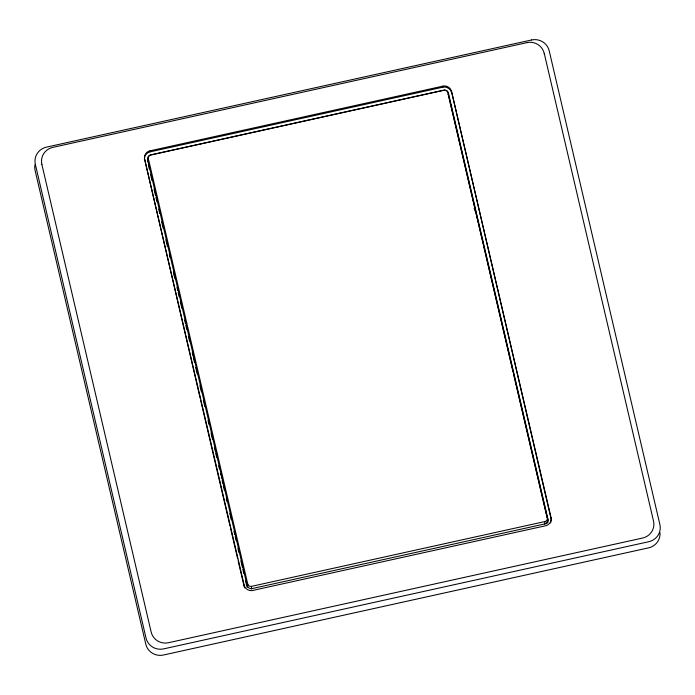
<?xml version="1.0" encoding="UTF-8"?>
<svg xmlns="http://www.w3.org/2000/svg" width="695" height="695" viewBox="0 0 695 695"><rect width="100%" height="100%" fill="white"/><g stroke="black" fill="none" stroke-linecap="round" stroke-linejoin="round"><path stroke-width="1.04" d="M200.134 398.131L144.482 158.408A7.358 7.185 2.1 0 1 149.251 151.006L443.714 85.963A7.358 7.185 2.1 0 1 451.307 90.628L551.196 518.175A7.358 7.185 2.1 0 1 546.426 525.576L251.964 590.62A7.358 7.185 2.1 0 1 244.371 585.955L144.612 159.233M544.828 524.221L544.932 521.545A3.154 3.075 2.1 0 0 547.304 517.862L447.928 92.548A3.154 3.075 2.1 0 0 444.157 90.228L150.746 155.037A3.154 3.075 2.1 0 0 148.374 158.721L148.243 162.291A3.154 3.075 2.1 0 1 148.165 161.492M144.577 160.337L144.438 159.502A7.358 7.185 2.1 0 1 149.208 152.109L150.033 151.866L150.077 150.772M244.127 585.147L244.084 586.25L238.159 560.882M247.072 587.301L247.133 585.468A4.205 4.101 2.1 0 0 252.172 588.569L544.758 523.934A4.205 4.101 2.1 0 0 547.921 519.026L448.457 93.312A4.205 4.101 2.1 0 0 443.427 90.211L150.832 154.846A4.205 4.101 2.1 0 0 147.67 159.754L247.368 586.563M247.646 586.719L247.741 584.035L148.374 158.721M251.425 589.039L251.52 586.354A3.154 3.075 2.1 0 1 247.741 584.035M150.033 151.866L442.828 87.196L442.863 86.093M448.457 93.312L448.388 95.145A4.205 4.101 2.1 0 0 448.006 94.138M551.083 521.146A7.358 7.185 2.1 0 0 551.152 519.278L451.55 91.436M547.921 519.026L547.851 520.859A4.205 4.101 2.1 0 1 547.903 522.458M551.022 518.444L551.057 517.349M526.992 42.63L52.629 147.418A14.456 14.108 2.1 0 0 41.882 164.324M251.52 586.354L544.932 521.545M442.828 87.196L443.671 87.057A7.358 7.185 2.1 0 1 451.264 91.731L451.507 92.531M474.155 208.318L475.258 211.228M220.524 473.469L221.627 476.379A16.237 15.846 2.1 0 1 221.966 478.429M544.246 53.359L653.509 521.042A14.456 14.108 2.1 0 1 642.727 538.008L168.364 642.753A14.456 14.108 2.1 0 1 151.154 632.016L41.839 164.341M448.883 97.257L478.256 222.965M478.751 225.076L483.19 244.093M483.685 246.204L505.404 339.169M505.899 341.28L513.058 371.912M513.553 374.023L535.272 466.988M535.758 469.099L547.113 517.688M148.348 164.758L149.329 168.981M150.563 174.263L152.049 180.604M154.021 189.049L155.506 195.391M155.993 197.502L156.983 201.732M158.712 209.126L159.702 213.348M161.674 221.801L163.151 228.142M165.87 239.758L167.347 246.099M169.328 254.544L170.066 257.715M173.524 272.51L175.001 278.843M176.973 287.296L177.72 290.467M178.207 292.578L179.197 296.8M180.431 302.082L181.908 308.424M184.627 320.039L185.365 323.21M185.86 325.321L186.851 329.552M188.58 336.945L189.561 341.167M192.28 352.791L193.019 355.962M193.514 358.073L194.496 362.295M195.729 367.577L197.215 373.919M199.925 385.534L201.411 391.876M203.383 400.329L204.869 406.662M208.074 420.397L209.065 424.619M211.037 433.072L212.514 439.414M214.494 447.867L215.233 451.029M215.728 453.14L216.71 457.371M218.69 465.824L219.429 468.986M222.139 480.61L222.887 483.781M223.373 485.892L224.363 490.114M226.335 498.567L227.074 501.738M229.793 513.353L231.27 519.695M233.989 531.319L234.728 534.481M235.223 536.601L236.213 540.823M237.942 548.216L238.924 552.447M240.896 560.891L242.381 567.233M242.876 569.344L243.858 573.566M245.587 580.968L246.577 585.19M200.629 400.242L230.01 526.011M230.505 528.122L237.664 558.771M174.523 276.61L174.228 273.526A16.237 15.846 2.1 0 0 173.628 271.536M547.113 523.031A3.154 3.075 2.1 0 1 546.765 523.761M547.173 521.432A3.154 3.075 2.1 0 1 547.243 522.24M147.557 159.989A4.205 4.101 2.1 0 1 148.469 158.06M244.727 587.909A7.358 7.185 2.1 0 1 244.336 587.049M550.857 522.067A7.358 7.185 2.1 0 1 550.518 522.944M526.984 42.586A14.456 14.108 2.1 0 1 544.194 53.367M659.972 532.535A14.708 14.36 2.1 0 1 648.6 547.851L163.403 655.029A14.708 14.36 2.1 0 1 145.794 644.196L35.106 170.466A14.708 14.36 2.1 0 1 34.95 164.863M531.597 39.971L46.4 147.149A14.708 14.36 2.1 0 0 35.332 164.324L146.02 638.053A14.708 14.36 2.1 0 0 163.629 648.887L648.817 541.709A14.708 14.36 2.1 0 0 659.894 524.534L549.206 50.804A14.708 14.36 2.1 0 0 531.597 39.971"/></g></svg>
